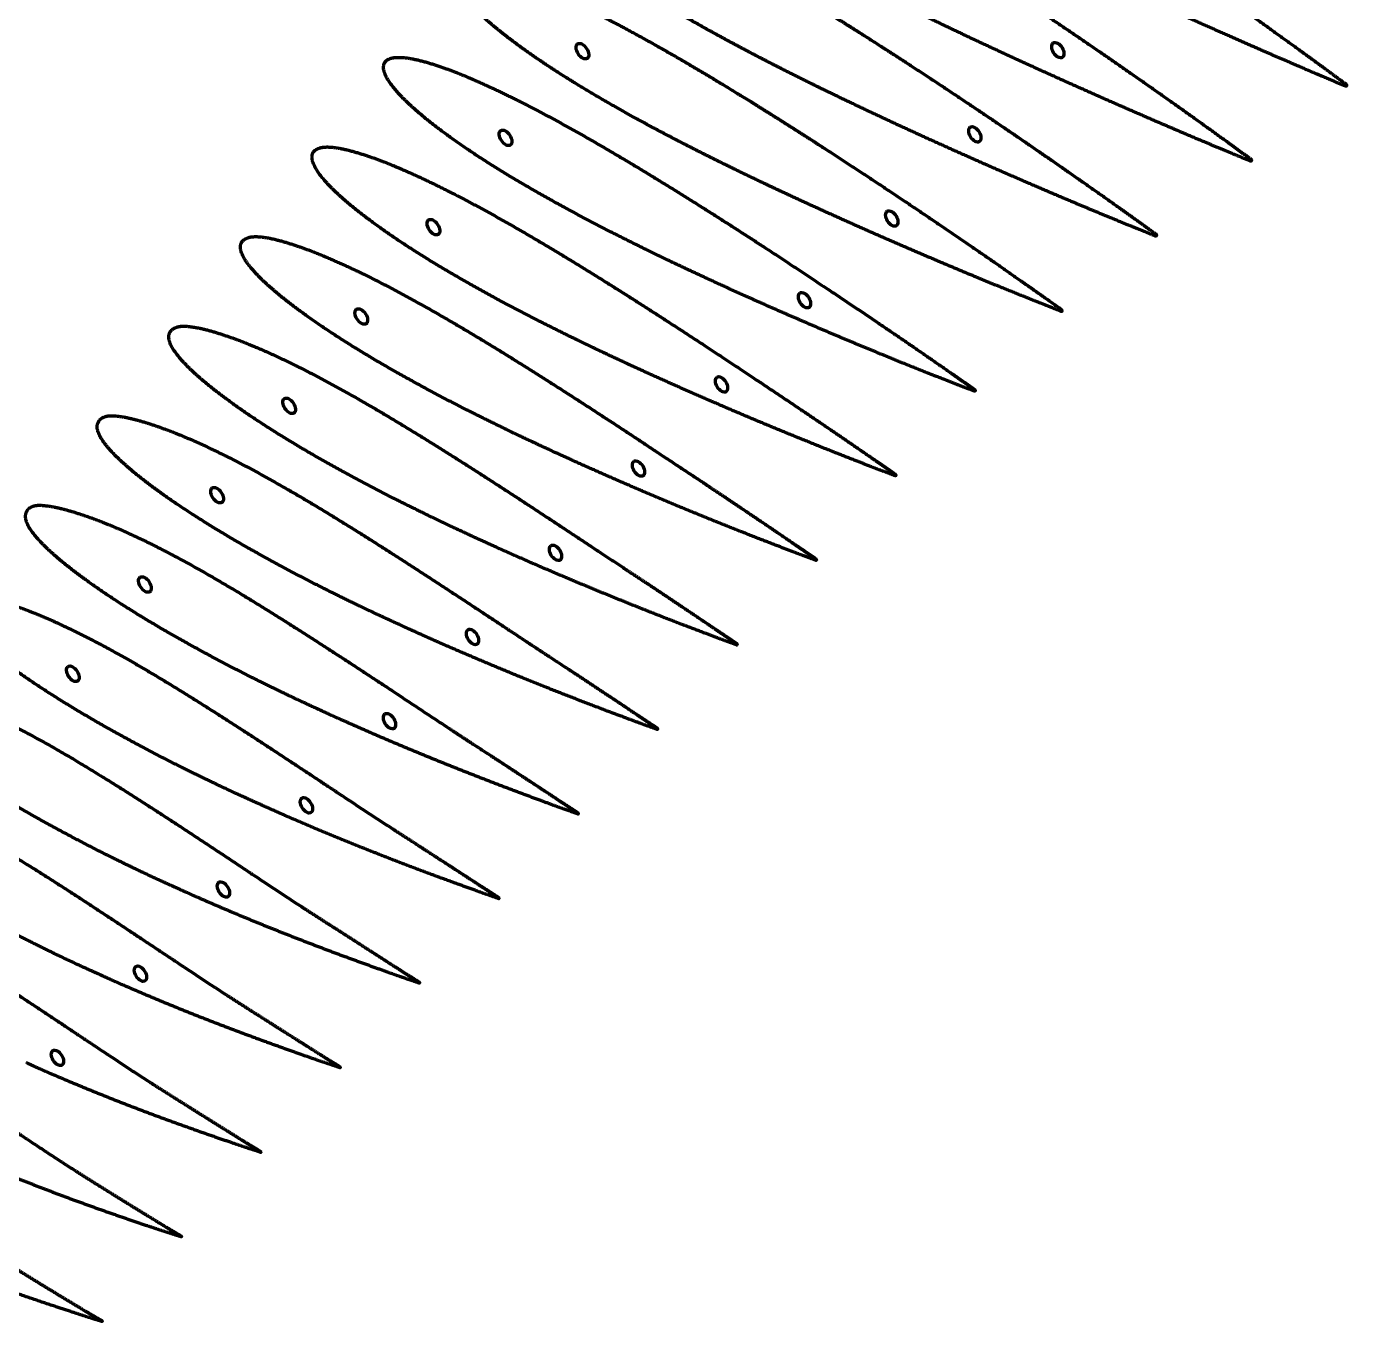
# Model space of a CAD drawing. Header units: millimetres. Extents: x -902 to 2007, y -1152 to 522.
# Drawn here: x -643.5 to -329.9, y -970.8 to -663.1 of the extents above; entities that cross this region are included whole.
import ezdxf

# ---------------------------------------------------------------- set-up
doc = ezdxf.new("R2010")
doc.units = ezdxf.units.MM
doc.layers.add('1', color=7, linetype='Continuous', true_color=0xffffff)

msp = doc.modelspace()

# ---------------------------------------------------------------- linework, layer by layer
at = {"layer": '1', "color": 163, "linetype": 'Continuous', "lineweight": 70}
for centre, major_axis, ratio in [((-511.45, -669.03), (-1.13, 1.73), 0.575129), ((-398.5, -668.78), (-1.07, 1.73), 0.575361), ((-418.22, -688.78), (-1.07, 1.73), 0.575361), ((-529.71, -689.6), (-1.13, 1.73), 0.575129), ((-546.85, -710.81), (-1.13, 1.73), 0.575129), ((-437.94, -708.77), (-1.07, 1.73), 0.575361), ((-458.68, -728.17), (-1.07, 1.73), 0.575361), ((-563.98, -732.03), (-1.13, 1.73), 0.575129), ((-478.4, -748.16), (-1.07, 1.73), 0.575361), ((-581.12, -753.25), (-1.13, 1.73), 0.575129), ((-498.12, -768.16), (-1.07, 1.73), 0.575361), ((-598.25, -774.46), (-1.13, 1.73), 0.575129), ((-517.84, -788.15), (-1.07, 1.73), 0.575361), ((-615.39, -795.68), (-1.13, 1.73), 0.575129), ((-537.56, -808.15), (-1.07, 1.73), 0.575361), ((-632.52, -816.89), (-1.13, 1.73), 0.575129), ((-557.28, -828.14), (-1.07, 1.73), 0.575361), ((-577.01, -848.13), (-1.07, 1.73), 0.575361), ((-596.73, -868.13), (-1.07, 1.73), 0.575361), ((-616.45, -888.12), (-1.07, 1.73), 0.575361), ((-636.17, -908.11), (-1.07, 1.73), 0.575361)]:
    msp.add_ellipse(centre, major_axis=major_axis, ratio=ratio, dxfattribs=at)
for points, knots in [([(-408.93, -622.39), (-409.62, -621.95), (-411.37, -620.84), (-414.15, -619.09), (-417.96, -616.71), (-422.76, -613.76), (-427.87, -610.69), (-432.75, -607.82), (-437.25, -605.24), (-441.43, -602.91), (-445.31, -600.8), (-448.9, -598.91), (-452.31, -597.16), (-455.72, -595.47), (-459.07, -593.87), (-462.31, -592.39), (-465.28, -591.1), (-467.97, -589.99), (-470.41, -589.04), (-472.59, -588.24), (-474.55, -587.56), (-476.45, -586.96), (-478.28, -586.43), (-479.99, -586), (-481.54, -585.66), (-482.93, -585.42), (-484.16, -585.27), (-485.23, -585.19), (-486.16, -585.18), (-486.98, -585.24), (-487.7, -585.35), (-488.3, -585.52), (-488.8, -585.72), (-489.21, -585.97), (-489.55, -586.27), (-489.82, -586.61), (-490, -586.99), (-490.11, -587.4), (-490.16, -587.84), (-490.14, -588.33), (-490.05, -588.85), (-489.89, -589.44), (-489.64, -590.07), (-489.29, -590.8), (-488.82, -591.58), (-488.23, -592.44), (-487.47, -593.42), (-486.54, -594.5), (-485.42, -595.69), (-484.08, -597), (-482.48, -598.48), (-480.63, -600.06), (-478.51, -601.78), (-476.07, -603.65), (-473.34, -605.65), (-470.37, -607.74), (-467.11, -609.93), (-463.52, -612.25), (-459.61, -614.69), (-455.34, -617.26), (-450.62, -620.02), (-445.37, -622.99), (-439.6, -626.16), (-433.35, -629.5), (-426.64, -632.99), (-419.38, -636.68), (-411.45, -640.61), (-402.84, -644.78), (-393.52, -649.19), (-383.76, -653.73), (-373.62, -658.36), (-363.61, -662.86), (-354.35, -666.95), (-346.3, -670.46), (-339.78, -673.26), (-335.22, -675.2), (-332.42, -676.38), (-330.92, -677.01), (-330.32, -677.26), (-330.09, -677.36), (-329.97, -677.34), (-329.89, -677.27), (-329.89, -677.17), (-329.92, -676.96), (-330.42, -676.57), (-331.9, -675.5), (-334.83, -673.31), (-339.11, -670.2), (-344.91, -665.97), (-351.94, -660.93), (-359.55, -655.54), (-367.28, -650.15), (-375.17, -644.7), (-382.92, -639.44), (-390.25, -634.53), (-396.99, -630.08), (-402.14, -626.73), (-405.76, -624.4), (-407.95, -623.01), (-408.93, -622.39)], [0, 0, 0, 0, 0, 0, 0.010512, 0.026769, 0.042736, 0.058392, 0.073746, 0.088741, 0.101614, 0.111691, 0.1225, 0.133233, 0.14376, 0.154067, 0.164153, 0.174021, 0.183199, 0.189625, 0.195739, 0.201949, 0.207979, 0.213805, 0.219415, 0.224748, 0.229221, 0.232812, 0.236242, 0.239533, 0.242616, 0.245081, 0.247162, 0.24915, 0.25102, 0.252632, 0.254104, 0.255396, 0.256681, 0.257913, 0.25899, 0.260285, 0.261572, 0.263053, 0.264622, 0.266537, 0.268789, 0.271344, 0.274371, 0.278065, 0.28246, 0.287406, 0.29311, 0.299745, 0.307072, 0.31552, 0.325063, 0.335178, 0.345395, 0.357158, 0.37034, 0.384819, 0.400485, 0.417697, 0.437412, 0.458757, 0.480601, 0.503219, 0.529011, 0.558838, 0.591012, 0.62358, 0.653223, 0.684959, 0.712819, 0.733589, 0.747707, 0.753687, 0.755333, 0.7561, 0.756627, 0.756982, 0.757235, 0.757501, 0.75782, 0.758109, 0.758949, 0.764738, 0.780366, 0.802798, 0.823972, 0.848071, 0.872725, 0.897121, 0.921206, 0.944888, 0.966665, 0.984922, 1, 1, 1, 1, 1, 1]), ([(-428.83, -642.52), (-428.88, -642.48), (-430.02, -641.77), (-432.33, -640.31), (-435.66, -638.23), (-439.79, -635.69), (-444.77, -632.68), (-449.52, -629.86), (-453.89, -627.33), (-458.12, -624.93), (-462.32, -622.62), (-466.44, -620.42), (-470.4, -618.38), (-474.09, -616.54), (-477.53, -614.9), (-480.7, -613.45), (-483.6, -612.18), (-486.33, -611.05), (-488.92, -610.04), (-491.31, -609.18), (-493.48, -608.46), (-495.44, -607.87), (-497.18, -607.4), (-498.75, -607.04), (-500.17, -606.78), (-501.43, -606.61), (-502.55, -606.52), (-503.51, -606.51), (-504.31, -606.56), (-504.97, -606.67), (-505.55, -606.83), (-506.04, -607.03), (-506.41, -607.26), (-506.73, -607.53), (-506.98, -607.85), (-507.15, -608.21), (-507.26, -608.61), (-507.32, -609.06), (-507.29, -609.56), (-507.19, -610.13), (-506.99, -610.76), (-506.7, -611.45), (-506.3, -612.21), (-505.78, -613.03), (-505.16, -613.89), (-504.37, -614.87), (-503.41, -615.95), (-502.26, -617.14), (-500.89, -618.46), (-499.26, -619.93), (-497.34, -621.54), (-495.14, -623.31), (-492.66, -625.19), (-489.85, -627.22), (-486.69, -629.41), (-483.2, -631.72), (-479.49, -634.08), (-475.54, -636.51), (-471.23, -639.07), (-466.54, -641.76), (-461.4, -644.64), (-455.67, -647.73), (-449.43, -651.02), (-442.69, -654.48), (-435.43, -658.1), (-427.57, -661.93), (-419.01, -666), (-409.75, -670.31), (-399.92, -674.78), (-389.79, -679.31), (-379.89, -683.66), (-371.01, -687.49), (-363.82, -690.53), (-358.58, -692.72), (-355.28, -694.08), (-353.61, -694.78), (-352.96, -695.03), (-352.69, -695.16), (-352.55, -695.17), (-352.44, -695.15), (-352.43, -695.04), (-352.42, -694.93), (-352.52, -694.72), (-353.1, -694.33), (-354.79, -693.07), (-357.98, -690.76), (-362.69, -687.35), (-368.95, -682.87), (-376.48, -677.54), (-384.42, -672.01), (-392.25, -666.62), (-399.99, -661.37), (-407.61, -656.27), (-414.73, -651.57), (-420.34, -647.93), (-424.6, -645.2), (-427.41, -643.42), (-428.71, -642.59), (-428.79, -642.54), (-428.83, -642.52)], [0, 0, 0, 0, 0, 0, 0.00082, 0.017835, 0.037269, 0.052779, 0.066082, 0.07994, 0.093607, 0.107036, 0.12021, 0.133128, 0.145688, 0.156755, 0.166086, 0.175075, 0.183845, 0.19238, 0.200636, 0.207935, 0.213784, 0.219194, 0.224406, 0.229423, 0.234025, 0.237634, 0.240741, 0.243695, 0.246435, 0.248486, 0.250278, 0.252089, 0.253768, 0.255095, 0.25645, 0.25769, 0.258942, 0.260255, 0.261616, 0.263099, 0.264747, 0.266536, 0.26865, 0.271168, 0.273732, 0.276843, 0.280739, 0.285439, 0.290912, 0.296761, 0.30372, 0.311978, 0.320992, 0.330762, 0.34167, 0.354151, 0.367473, 0.379938, 0.393678, 0.409999, 0.428493, 0.44926, 0.470877, 0.492969, 0.517186, 0.544017, 0.574423, 0.607349, 0.640822, 0.674088, 0.705948, 0.73283, 0.749448, 0.756047, 0.758029, 0.758932, 0.759563, 0.759957, 0.760226, 0.760508, 0.760812, 0.761074, 0.761364, 0.762497, 0.769376, 0.78762, 0.810915, 0.835389, 0.86059, 0.887459, 0.912008, 0.933308, 0.956457, 0.979596, 0.998697, 0.999349, 1, 1, 1, 1, 1, 1]), ([(-448.74, -662.64), (-449.48, -662.17), (-451.33, -661.01), (-454.29, -659.17), (-458.31, -656.7), (-463.37, -653.64), (-468.67, -650.5), (-473.66, -647.63), (-478.27, -645.04), (-482.53, -642.72), (-486.43, -640.66), (-490.01, -638.83), (-493.45, -637.13), (-496.81, -635.54), (-500, -634.09), (-502.88, -632.85), (-505.46, -631.81), (-507.75, -630.94), (-509.74, -630.23), (-511.52, -629.65), (-513.23, -629.13), (-514.87, -628.69), (-516.43, -628.32), (-517.87, -628.06), (-519.16, -627.9), (-520.28, -627.83), (-521.21, -627.84), (-521.98, -627.93), (-522.62, -628.07), (-523.14, -628.26), (-523.57, -628.51), (-523.92, -628.8), (-524.17, -629.14), (-524.35, -629.51), (-524.45, -629.95), (-524.48, -630.44), (-524.42, -630.98), (-524.27, -631.59), (-524.02, -632.27), (-523.67, -633), (-523.18, -633.82), (-522.56, -634.72), (-521.82, -635.66), (-520.9, -636.72), (-519.77, -637.92), (-518.47, -639.19), (-516.95, -640.59), (-515.15, -642.13), (-513.18, -643.73), (-510.95, -645.45), (-508.41, -647.32), (-505.52, -649.36), (-502.26, -651.57), (-498.59, -653.94), (-494.61, -656.42), (-490.19, -659.07), (-485.36, -661.86), (-480.22, -664.74), (-474.74, -667.7), (-468.76, -670.84), (-462.33, -674.13), (-455.39, -677.57), (-447.71, -681.29), (-439.2, -685.3), (-430.07, -689.5), (-420.48, -693.81), (-410.6, -698.16), (-400.86, -702.37), (-392.23, -706.01), (-385.33, -708.87), (-380.31, -710.92), (-377.19, -712.17), (-375.8, -712.74), (-375.31, -712.93), (-375.05, -713.03), (-374.95, -712.95), (-374.95, -712.83), (-375, -712.61), (-375.73, -712.1), (-377.9, -710.52), (-381.87, -707.67), (-387.58, -703.6), (-395.04, -698.36), (-403.62, -692.41), (-412.1, -686.63), (-420.21, -681.16), (-428.1, -675.92), (-435.31, -671.21), (-440.83, -667.65), (-444.93, -665.04), (-447.6, -663.35), (-448.74, -662.64)], [0, 0, 0, 0, 0, 0, 0.012138, 0.030409, 0.048312, 0.065808, 0.082889, 0.098888, 0.112004, 0.123844, 0.135401, 0.146697, 0.157727, 0.168494, 0.178971, 0.18799, 0.194215, 0.200363, 0.206363, 0.21216, 0.217744, 0.223112, 0.228269, 0.233012, 0.236995, 0.240263, 0.242865, 0.24533, 0.247619, 0.249555, 0.251288, 0.252684, 0.254156, 0.255502, 0.256821, 0.258279, 0.259811, 0.261332, 0.263135, 0.26523, 0.267647, 0.270622, 0.273986, 0.277342, 0.281988, 0.287529, 0.293103, 0.299929, 0.307479, 0.314843, 0.324278, 0.334982, 0.347404, 0.361126, 0.374993, 0.389446, 0.407139, 0.426316, 0.445261, 0.464486, 0.487372, 0.512422, 0.539992, 0.571323, 0.604389, 0.637504, 0.670337, 0.702754, 0.731983, 0.746784, 0.751452, 0.753343, 0.754349, 0.75484, 0.75512, 0.755474, 0.75579, 0.756046, 0.757144, 0.766933, 0.791861, 0.821506, 0.851093, 0.880597, 0.909267, 0.931981, 0.955899, 0.981321, 1, 1, 1, 1, 1, 1]), ([(-468.64, -682.77), (-469.56, -682.2), (-471.5, -680.99), (-474.44, -679.17), (-478.37, -676.77), (-483.25, -673.84), (-488.14, -670.97), (-492.77, -668.31), (-497.04, -665.92), (-500.96, -663.78), (-504.53, -661.89), (-507.79, -660.2), (-510.88, -658.66), (-513.9, -657.2), (-516.83, -655.84), (-519.65, -654.59), (-522.3, -653.48), (-524.78, -652.5), (-527.08, -651.65), (-529.16, -650.95), (-531.04, -650.38), (-532.72, -649.93), (-534.2, -649.59), (-535.48, -649.36), (-536.6, -649.22), (-537.58, -649.16), (-538.43, -649.16), (-539.17, -649.23), (-539.79, -649.36), (-540.29, -649.53), (-540.7, -649.75), (-541.02, -650), (-541.28, -650.29), (-541.46, -650.62), (-541.57, -651), (-541.63, -651.41), (-541.62, -651.86), (-541.53, -652.39), (-541.37, -652.95), (-541.12, -653.56), (-540.79, -654.22), (-540.35, -654.95), (-539.83, -655.7), (-539.18, -656.55), (-538.37, -657.5), (-537.4, -658.56), (-536.24, -659.72), (-534.92, -660.97), (-533.38, -662.34), (-531.6, -663.83), (-529.6, -665.42), (-527.39, -667.1), (-524.85, -668.95), (-522.02, -670.92), (-518.93, -672.98), (-515.64, -675.1), (-512.16, -677.25), (-508.42, -679.49), (-504.39, -681.83), (-500, -684.3), (-495.15, -686.95), (-489.79, -689.78), (-483.99, -692.76), (-477.78, -695.85), (-471.13, -699.08), (-463.96, -702.48), (-456.26, -706.03), (-448.13, -709.7), (-439.66, -713.44), (-431.1, -717.14), (-422.78, -720.66), (-415.08, -723.86), (-408.61, -726.48), (-403.74, -728.43), (-400.47, -729.72), (-398.62, -730.45), (-397.88, -730.74), (-397.64, -730.82), (-397.53, -730.85), (-397.49, -730.75), (-397.48, -730.71), (-397.49, -730.63), (-397.49, -730.6), (-397.5, -730.57), (-397.5, -730.57), (-397.5, -730.56), (-397.5, -730.56), (-397.5, -730.56), (-397.5, -730.55), (-397.51, -730.55), (-397.51, -730.55), (-397.51, -730.53), (-397.52, -730.51), (-397.53, -730.49), (-397.55, -730.47), (-397.56, -730.45), (-397.57, -730.45), (-397.57, -730.44), (-397.57, -730.44), (-397.58, -730.44), (-397.58, -730.43), (-397.58, -730.43), (-397.59, -730.42), (-397.59, -730.42), (-397.6, -730.42), (-397.6, -730.41), (-397.61, -730.41), (-397.62, -730.4), (-397.66, -730.37), (-397.71, -730.33), (-397.77, -730.29), (-397.83, -730.25), (-397.89, -730.21), (-397.92, -730.19), (-397.96, -730.16), (-398, -730.13), (-398.12, -730.04), (-399.06, -729.37), (-401.39, -727.71), (-405.21, -725.02), (-410.35, -721.4), (-417.05, -716.76), (-424.53, -711.63), (-432.05, -706.55), (-439.51, -701.56), (-447.03, -696.59), (-454.37, -691.82), (-460.08, -688.16), (-464.37, -685.44), (-467.22, -683.66), (-468.64, -682.77)], [0, 0, 0, 0, 0, 0, 0.015504, 0.032888, 0.049936, 0.06661, 0.082893, 0.098412, 0.111273, 0.122317, 0.13305, 0.143551, 0.153816, 0.16385, 0.173642, 0.183134, 0.191633, 0.199122, 0.206372, 0.213196, 0.219062, 0.224282, 0.228674, 0.232467, 0.236059, 0.23945, 0.242343, 0.244802, 0.246882, 0.248695, 0.250384, 0.251855, 0.253252, 0.25448, 0.255745, 0.257062, 0.258423, 0.259837, 0.261402, 0.263082, 0.264988, 0.267379, 0.269862, 0.272512, 0.276047, 0.28039, 0.285503, 0.290956, 0.296294, 0.303264, 0.311483, 0.320081, 0.329244, 0.339793, 0.351744, 0.36443, 0.3763, 0.388573, 0.403559, 0.42047, 0.439316, 0.459194, 0.480169, 0.502671, 0.526597, 0.553048, 0.582149, 0.612131, 0.642258, 0.672157, 0.700382, 0.725389, 0.744792, 0.753764, 0.756193, 0.756984, 0.757364, 0.757586, 0.757835, 0.758176, 0.758409, 0.75842, 0.758432, 0.758443, 0.758454, 0.758465, 0.758477, 0.75848, 0.758486, 0.758496, 0.758505, 0.758514, 0.758688, 0.758765, 0.758775, 0.758785, 0.758795, 0.758805, 0.758821, 0.758837, 0.758853, 0.758869, 0.758885, 0.758901, 0.758917, 0.758933, 0.758948, 0.758986, 0.759037, 0.759686, 0.759786, 0.759887, 0.759988, 0.760089, 0.76019, 0.76043, 0.760671, 0.76209, 0.776045, 0.799886, 0.825301, 0.848219, 0.87584, 0.903143, 0.927513, 0.951753, 0.975843, 1, 1, 1, 1, 1, 1]), ([(-489.02, -719.65), (-491.38, -718.53), (-496.73, -715.96), (-505.05, -711.85), (-514.88, -706.74), (-526.23, -700.35), (-536.36, -694.06), (-544.2, -688.6), (-549.49, -684.48), (-553.59, -680.81), (-556.31, -677.85), (-557.86, -675.67), (-558.59, -674.01), (-558.76, -672.72), (-558.54, -671.65), (-557.71, -670.84), (-556.08, -670.38), (-553.18, -670.47), (-548.92, -671.4), (-544.93, -672.7), (-541.43, -674.05), (-538.67, -675.2), (-537.17, -675.85)], [0, 0, 0, 0, 0, 0, 0.123364, 0.280019, 0.434624, 0.512975, 0.591291, 0.651071, 0.690286, 0.714296, 0.734023, 0.745229, 0.749313, 0.755106, 0.768058, 0.787723, 0.815253, 0.854527, 0.921362, 1, 1, 1, 1, 1, 1]), ([(-537.17, -675.85), (-532.74, -677.77), (-524.46, -681.73), (-505.31, -692), (-486.14, -703.86), (-467.03, -716.25), (-452.38, -725.99), (-441.56, -733.32)], [0, 0, 0, 0, 0, 0, 0.233258, 0.433162, 1, 1, 1, 1, 1, 1]), ([(-506.19, -740.72), (-508.56, -739.61), (-513.95, -737.03), (-522.26, -732.94), (-532.1, -727.83), (-543.45, -721.44), (-553.52, -715.18), (-561.29, -709.78), (-566.6, -705.66), (-570.69, -702.01), (-573.3, -699.18), (-574.79, -697.1), (-575.47, -695.61), (-575.68, -694.67), (-575.73, -693.93), (-575.54, -693.02), (-574.77, -692.27), (-573.29, -691.69), (-570.49, -691.72), (-566.31, -692.6), (-562.4, -693.84), (-558.89, -695.16), (-556.11, -696.3), (-554.6, -696.95)], [0, 0, 0, 0, 0, 0, 0.125167, 0.283586, 0.437022, 0.516253, 0.595448, 0.653202, 0.692831, 0.719494, 0.737629, 0.7442, 0.747677, 0.75262, 0.75771, 0.770219, 0.790186, 0.813105, 0.853052, 0.920099, 1, 1, 1, 1, 1, 1]), ([(-554.6, -696.95), (-550.21, -698.82), (-541.39, -703.02), (-522.42, -713.3), (-503.43, -725.12), (-484.51, -737.48), (-470, -747.13), (-459.92, -753.9)], [0, 0, 0, 0, 0, 0, 0.233255, 0.466489, 1, 1, 1, 1, 1, 1]), ([(-523.36, -761.8), (-525.65, -760.73), (-530.85, -758.26), (-538.98, -754.27), (-548.6, -749.3), (-559.7, -743.09), (-569.83, -736.86), (-577.73, -731.44), (-583.16, -727.3), (-587.41, -723.59), (-590.22, -720.59), (-591.71, -718.56), (-592.43, -717.08), (-592.67, -716.11), (-592.74, -715.35), (-592.57, -714.42), (-591.82, -713.64), (-590.39, -712.97), (-587.59, -713.01), (-583.49, -713.84), (-579.64, -715.06), (-576.21, -716.33), (-573.49, -717.43), (-572.03, -718.05)], [0, 0, 0, 0, 0, 0, 0.12127, 0.275788, 0.430185, 0.508431, 0.585681, 0.655651, 0.694403, 0.719849, 0.739237, 0.746055, 0.749414, 0.75473, 0.75921, 0.772709, 0.792189, 0.816115, 0.855065, 0.922081, 1, 1, 1, 1, 1, 1]), ([(-572.03, -718.05), (-562.72, -721.98), (-548.29, -729.58), (-529.52, -740.8), (-510.74, -752.93), (-492.02, -765.35), (-482.65, -771.58), (-478.27, -774.49)], [0, 0, 0, 0, 0, 0, 0.499816, 0.766576, 1, 1, 1, 1, 1, 1]), ([(-424.11, -745.31), (-423.32, -745.86), (-422.29, -746.58), (-421.13, -747.39), (-419.98, -748.2), (-418.8, -749.03), (-418.4, -749.31), (-418.23, -749.42), (-418.17, -749.52), (-418.16, -749.62), (-418.16, -749.67), (-418.16, -749.78), (-418.24, -749.83), (-418.61, -749.67), (-419.62, -749.29), (-421.67, -748.49), (-424.9, -747.25), (-429.28, -745.52), (-434.69, -743.36), (-440.8, -740.87), (-447.25, -738.21), (-453.74, -735.47), (-460.21, -732.69), (-466.52, -729.94), (-472.58, -727.24), (-478.27, -724.67), (-482.68, -722.63), (-485.93, -721.11), (-488.04, -720.12), (-489.02, -719.65)], [0, 0, 0, 0, 0, 0, 0.050673, 0.06773, 0.073491, 0.075598, 0.076347, 0.076941, 0.077726, 0.078805, 0.079863, 0.080616, 0.081627, 0.085079, 0.102159, 0.14683, 0.213345, 0.292825, 0.369876, 0.455105, 0.544128, 0.632115, 0.714192, 0.790112, 0.863928, 0.936625, 1, 1, 1, 1, 1, 1]), ([(-540.53, -782.87), (-542.88, -781.78), (-548.2, -779.27), (-556.41, -775.25), (-566.13, -770.22), (-577.35, -763.93), (-587.46, -757.69), (-595.3, -752.29), (-600.63, -748.19), (-604.76, -744.55), (-607.41, -741.68), (-608.82, -739.71), (-609.47, -738.34), (-609.69, -737.42), (-609.75, -736.68), (-609.58, -735.77), (-608.9, -735.02), (-607.61, -734.26), (-604.91, -734.27), (-600.9, -735.02), (-597.11, -736.2), (-593.69, -737.44), (-590.95, -738.53), (-589.46, -739.15)], [0, 0, 0, 0, 0, 0, 0.125239, 0.283749, 0.437274, 0.516538, 0.595789, 0.661891, 0.701493, 0.72414, 0.742276, 0.748814, 0.752283, 0.757198, 0.762275, 0.774738, 0.794627, 0.814547, 0.853215, 0.920194, 1, 1, 1, 1, 1, 1]), ([(-589.46, -739.15), (-578.4, -743.76), (-564.09, -751.55), (-545.52, -762.89), (-526.93, -774.99), (-508.39, -787.31), (-500.96, -792.22), (-496.63, -795.07)], [0, 0, 0, 0, 0, 0, 0.599842, 0.766572, 1, 1, 1, 1, 1, 1]), ([(-442.85, -765.54), (-442.29, -765.92), (-441.26, -766.64), (-440.13, -767.42), (-439, -768.21), (-437.83, -769), (-437.23, -769.43), (-437.09, -769.51), (-437.03, -769.61), (-437.02, -769.68), (-437.01, -769.76), (-437.02, -769.81), (-437.02, -769.88), (-437.09, -769.91), (-437.34, -769.8), (-438.09, -769.52), (-439.73, -768.89), (-442.37, -767.89), (-445.85, -766.54), (-450.05, -764.9), (-454.77, -763.02), (-459.67, -761.04), (-464.6, -759.03), (-469.56, -756.97), (-474.45, -754.91), (-479.19, -752.88), (-483.76, -750.9), (-488.2, -748.95), (-492.62, -746.98), (-497.12, -744.94), (-500.74, -743.28), (-503.45, -742.01), (-505.27, -741.16), (-506.19, -740.72)], [0, 0, 0, 0, 0, 0, 0.036278, 0.068121, 0.072671, 0.074533, 0.075328, 0.075974, 0.07666, 0.077458, 0.078323, 0.07908, 0.079659, 0.080415, 0.083027, 0.094554, 0.129252, 0.189686, 0.256992, 0.31522, 0.375361, 0.444659, 0.516494, 0.585433, 0.645488, 0.701002, 0.76008, 0.820302, 0.879995, 0.938847, 1, 1, 1, 1, 1, 1]), ([(-557.7, -803.94), (-559.96, -802.9), (-565.11, -800.49), (-573.16, -796.57), (-582.69, -791.66), (-593.69, -785.53), (-603.71, -779.4), (-611.55, -774.08), (-617, -769.98), (-621.3, -766.29), (-624.17, -763.29), (-625.74, -761.22), (-626.48, -759.7), (-626.69, -758.81), (-626.73, -758.36), (-626.73, -757.79), (-626.51, -757.01), (-625.91, -756.27), (-624.67, -755.51), (-621.97, -755.57), (-618.07, -756.27), (-614.33, -757.43), (-611, -758.61), (-608.32, -759.66), (-606.89, -760.24)], [0, 0, 0, 0, 0, 0, 0.121531, 0.276388, 0.431158, 0.509557, 0.587001, 0.657114, 0.695935, 0.725654, 0.745076, 0.751843, 0.755175, 0.758383, 0.762546, 0.764897, 0.778303, 0.797645, 0.817245, 0.855954, 0.92256, 1, 1, 1, 1, 1, 1]), ([(-606.89, -760.24), (-594.67, -765.28), (-580.25, -773.31), (-561.87, -784.79), (-543.48, -796.81), (-525.12, -809.02), (-519.05, -813.01), (-514.99, -815.66)], [0, 0, 0, 0, 0, 0, 0.67, 0.7789, 1, 1, 1, 1, 1, 1]), ([(-461.59, -785.76), (-460.91, -786.23), (-459.86, -786.95), (-458.75, -787.71), (-457.62, -788.47), (-456.48, -789.26), (-456.01, -789.58), (-455.89, -789.68), (-455.87, -789.82), (-455.87, -789.86), (-455.86, -789.97), (-455.94, -790), (-456.22, -789.87), (-456.94, -789.61), (-458.45, -789.03), (-460.96, -788.09), (-464.48, -786.75), (-468.82, -785.08), (-473.81, -783.11), (-479.18, -780.97), (-484.58, -778.78), (-489.82, -776.61), (-494.95, -774.46), (-499.92, -772.33), (-504.72, -770.25), (-509.42, -768.18), (-514.09, -766.08), (-517.87, -764.36), (-520.67, -763.06), (-522.5, -762.2), (-523.36, -761.8)], [0, 0, 0, 0, 0, 0, 0.04723, 0.072982, 0.07653, 0.07822, 0.079173, 0.080106, 0.081093, 0.081953, 0.082706, 0.083662, 0.086827, 0.099184, 0.132171, 0.185353, 0.255742, 0.326405, 0.395712, 0.472641, 0.550977, 0.623453, 0.683146, 0.744202, 0.810424, 0.876525, 0.941827, 1, 1, 1, 1, 1, 1]), ([(-574.87, -825.01), (-577.08, -824), (-582.12, -821.66), (-590, -817.84), (-599.7, -812.86), (-610.83, -806.67), (-620.93, -800.51), (-628.87, -795.12), (-634.43, -790.9), (-638.48, -787.4), (-641.14, -784.64), (-642.64, -782.7), (-643.36, -781.33), (-643.63, -780.49), (-643.72, -780.03), (-643.79, -779.4), (-643.66, -778.55), (-643.13, -777.66), (-641.94, -776.78), (-639.24, -776.82), (-635.39, -777.47), (-631.67, -778.61), (-628.38, -779.75), (-625.73, -780.78), (-624.32, -781.34)], [0, 0, 0, 0, 0, 0, 0.119402, 0.27208, 0.424633, 0.521512, 0.597841, 0.661429, 0.699766, 0.726726, 0.745343, 0.75106, 0.755017, 0.757383, 0.761498, 0.76469, 0.778694, 0.797934, 0.81807, 0.856412, 0.923281, 1, 1, 1, 1, 1, 1]), ([(-624.32, -781.34), (-618.31, -783.79), (-606.11, -789.65), (-591.89, -798.05), (-573.68, -809.65), (-555.5, -821.67), (-543.38, -829.72), (-537.37, -833.64), (-533.35, -836.25)], [0, 0, 0, 0, 0, 0, 0.333077, 0.67, 0.7789, 1, 1, 1, 1, 1, 1]), ([(-480.34, -805.99), (-479.75, -806.38), (-478.8, -807.03), (-477.72, -807.75), (-476.63, -808.5), (-475.51, -809.24), (-474.97, -809.61), (-474.79, -809.72), (-474.73, -809.84), (-474.72, -809.92), (-474.71, -809.99), (-474.74, -810.1), (-474.93, -810.01), (-475.45, -809.82), (-476.67, -809.36), (-478.88, -808.55), (-482.18, -807.31), (-486.56, -805.65), (-491.87, -803.6), (-497.74, -801.29), (-503.76, -798.86), (-509.77, -796.4), (-515.66, -793.93), (-521.33, -791.51), (-526.78, -789.13), (-531.69, -786.94), (-535.5, -785.2), (-538.23, -783.94), (-539.91, -783.16), (-540.53, -782.87)], [0, 0, 0, 0, 0, 0, 0.040544, 0.066733, 0.074141, 0.076606, 0.077404, 0.078091, 0.078967, 0.079993, 0.080884, 0.08192, 0.08422, 0.091572, 0.116909, 0.165915, 0.237721, 0.315348, 0.399054, 0.488497, 0.577097, 0.658702, 0.735042, 0.809999, 0.883884, 0.956846, 1, 1, 1, 1, 1, 1]), ([(-592.04, -846.09), (-594.2, -845.11), (-599.14, -842.82), (-606.88, -839.09), (-616.45, -834.19), (-627.44, -828.11), (-637.46, -822.03), (-645.38, -816.72), (-650.99, -812.52), (-655.08, -809.06), (-657.8, -806.34), (-659.33, -804.47), (-660.15, -803.12), (-660.5, -802.29), (-660.67, -801.77), (-660.77, -801.27), (-660.82, -800.64), (-660.67, -799.83), (-660.22, -798.88), (-659.06, -798.05), (-656.45, -798.08), (-652.66, -798.68), (-648.98, -799.8), (-645.75, -800.9), (-643.13, -801.89), (-641.75, -802.44)], [0, 0, 0, 0, 0, 0, 0.1175, 0.268292, 0.418954, 0.517816, 0.59322, 0.658747, 0.696593, 0.725143, 0.744115, 0.749279, 0.752215, 0.756205, 0.759804, 0.76572, 0.770489, 0.780171, 0.799116, 0.819734, 0.857554, 0.924345, 1, 1, 1, 1, 1, 1]), ([(-641.75, -802.44), (-635.21, -805.07), (-621.99, -811.47), (-603.92, -822.51), (-585.91, -834.19), (-567.93, -846.33), (-556.51, -853.75), (-551.71, -856.83)], [0, 0, 0, 0, 0, 0, 0.366387, 0.733209, 1, 1, 1, 1, 1, 1]), ([(-499.08, -826.22), (-498.48, -826.61), (-497.48, -827.29), (-496.43, -827.99), (-495.38, -828.68), (-494.32, -829.38), (-493.85, -829.69), (-493.79, -829.73), (-493.76, -829.76), (-493.72, -829.78), (-493.66, -829.83), (-493.61, -829.86), (-493.57, -829.99), (-493.58, -830.03), (-493.56, -830.15), (-493.67, -830.15), (-494.11, -829.96), (-495.35, -829.53), (-497.58, -828.7), (-500.72, -827.55), (-504.87, -825.99), (-509.82, -824.12), (-514.95, -822.13), (-520.04, -820.12), (-525.17, -818.06), (-530.19, -816), (-535.04, -813.97), (-539.83, -811.94), (-544.6, -809.87), (-549.13, -807.86), (-552.69, -806.25), (-555.3, -805.05), (-556.97, -804.28), (-557.7, -803.94)], [0, 0, 0, 0, 0, 0, 0.041956, 0.070997, 0.07383, 0.074222, 0.074614, 0.075005, 0.075173, 0.076073, 0.077465, 0.078229, 0.079131, 0.079951, 0.080696, 0.081915, 0.086871, 0.110225, 0.169546, 0.241428, 0.308437, 0.386073, 0.466225, 0.538522, 0.607041, 0.676577, 0.745658, 0.813919, 0.881353, 0.948071, 1, 1, 1, 1, 1, 1]), ([(-609.21, -867.16), (-611.29, -866.22), (-616.06, -864.04), (-623.53, -860.45), (-632.91, -855.68), (-643.65, -849.77), (-653.66, -843.76), (-661.7, -838.45), (-667.59, -834.12), (-671.88, -830.56), (-674.81, -827.67), (-676.4, -825.73), (-677.21, -824.37), (-677.53, -823.6), (-677.69, -823.14), (-677.86, -822.4), (-677.87, -821.51), (-677.62, -820.77), (-677.11, -819.88), (-675.79, -819.34), (-673.4, -819.36), (-669.84, -819.95), (-666.26, -820.99), (-663.07, -822.06), (-660.52, -823.02), (-659.18, -823.54)], [0, 0, 0, 0, 0, 0, 0.113542, 0.260363, 0.407058, 0.509772, 0.583215, 0.656508, 0.697746, 0.729224, 0.747776, 0.751131, 0.754427, 0.757704, 0.761672, 0.766994, 0.782481, 0.794893, 0.801006, 0.822692, 0.859481, 0.926289, 1, 1, 1, 1, 1, 1]), ([(-659.18, -823.54), (-652.71, -826.1), (-639.63, -832.38), (-624.72, -841.57), (-606.9, -853.12), (-589.09, -865.06), (-577.8, -872.48), (-573.04, -875.53), (-570.06, -877.42)], [0, 0, 0, 0, 0, 0, 0.366369, 0.733202, 0.83325, 1, 1, 1, 1, 1, 1]), ([(-517.82, -846.44), (-517.37, -846.74), (-516.53, -847.3), (-515.57, -847.93), (-514.54, -848.61), (-513.48, -849.29), (-512.86, -849.7), (-512.63, -849.85), (-512.49, -849.94), (-512.44, -850.04), (-512.43, -850.11), (-512.43, -850.15), (-512.42, -850.23), (-512.48, -850.25), (-512.64, -850.17), (-513.01, -850.05), (-513.81, -849.75), (-515.31, -849.22), (-517.64, -848.37), (-520.77, -847.24), (-524.55, -845.83), (-528.72, -844.27), (-532.93, -842.66), (-536.94, -841.11), (-540.77, -839.6), (-544.46, -838.12), (-548.05, -836.67), (-551.63, -835.19), (-555.25, -833.68), (-558.88, -832.14), (-562.49, -830.58), (-566.07, -829), (-569.26, -827.58), (-571.73, -826.46), (-573.49, -825.65), (-574.53, -825.17), (-574.87, -825.01)], [0, 0, 0, 0, 0, 0, 0.032967, 0.061516, 0.069997, 0.075423, 0.0773, 0.078189, 0.078932, 0.079664, 0.080418, 0.08113, 0.081783, 0.082744, 0.084926, 0.091557, 0.108392, 0.141121, 0.193645, 0.257468, 0.323071, 0.387636, 0.449243, 0.503651, 0.55319, 0.605304, 0.659207, 0.713017, 0.766408, 0.819305, 0.871738, 0.923845, 0.97528, 1, 1, 1, 1, 1, 1]), ([(-626.38, -888.23), (-627.94, -887.54), (-631.67, -885.85), (-637.57, -883.07), (-645.66, -879.06), (-655.07, -874.07), (-664.02, -868.99), (-671.25, -864.56), (-676.91, -860.85), (-681.23, -857.83), (-684.77, -855.18), (-687.62, -852.88), (-690.23, -850.56), (-692.36, -848.35), (-693.68, -846.68), (-694.41, -845.39), (-694.78, -844.36), (-694.95, -843.36), (-694.89, -842.57), (-694.67, -841.82), (-694.13, -841.06), (-693.02, -840.65), (-691.52, -840.6), (-689.06, -840.83), (-686.22, -841.46), (-683.07, -842.35), (-680.41, -843.24), (-678.29, -844), (-677.21, -844.41), (-676.61, -844.64)], [0, 0, 0, 0, 0, 0, 0.085644, 0.204581, 0.323489, 0.442303, 0.513638, 0.573176, 0.599371, 0.632721, 0.679112, 0.708902, 0.731497, 0.746459, 0.757556, 0.762075, 0.765066, 0.774664, 0.789628, 0.79563, 0.804613, 0.822518, 0.852241, 0.882023, 0.940412, 0.966631, 1, 1, 1, 1, 1, 1]), ([(-676.61, -844.64), (-670.22, -847.13), (-657.26, -853.3), (-642.5, -862.48), (-624.88, -873.97), (-607.25, -885.84), (-596.08, -893.16), (-591.37, -896.16), (-588.42, -898.01)], [0, 0, 0, 0, 0, 0, 0.366351, 0.733196, 0.833245, 1, 1, 1, 1, 1, 1]), ([(-536.57, -866.67), (-536.13, -866.95), (-535.2, -867.56), (-534.19, -868.23), (-533.13, -868.86), (-532.08, -869.59), (-531.43, -869.96), (-531.28, -870.12), (-531.28, -870.23), (-531.27, -870.34), (-531.45, -870.28), (-532.1, -870.04), (-533.82, -869.44), (-536.6, -868.45), (-540.48, -867.06), (-545.46, -865.24), (-551, -863.17), (-556.37, -861.11), (-561.68, -859.03), (-566.91, -856.94), (-571.96, -854.87), (-576.97, -852.76), (-582.03, -850.58), (-586.08, -848.79), (-589.09, -847.43), (-591.07, -846.53), (-592.04, -846.09)], [0, 0, 0, 0, 0, 0, 0.03314, 0.071085, 0.078163, 0.079972, 0.081091, 0.082131, 0.083019, 0.083919, 0.085853, 0.093555, 0.131987, 0.213457, 0.294854, 0.380233, 0.471326, 0.550865, 0.619308, 0.69605, 0.774218, 0.851469, 0.927925, 1, 1, 1, 1, 1, 1]), ([(-694.04, -865.74), (-687.72, -868.17), (-674.9, -874.21), (-660.29, -883.4), (-642.86, -894.81), (-625.42, -906.61), (-614.36, -913.84), (-609.69, -916.78), (-606.78, -918.59)], [0, 0, 0, 0, 0, 0, 0.366336, 0.73319, 0.833241, 1, 1, 1, 1, 1, 1]), ([(-555.31, -886.89), (-555.14, -887), (-554.56, -887.37), (-553.69, -887.94), (-552.7, -888.57), (-551.69, -889.2), (-550.82, -889.75), (-550.36, -890.04), (-550.18, -890.15), (-550.14, -890.27), (-550.13, -890.32), (-550.13, -890.37), (-550.14, -890.42), (-550.23, -890.39), (-550.46, -890.31), (-551.05, -890.09), (-552.25, -889.69), (-554.23, -889), (-556.99, -888.03), (-560.4, -886.82), (-564.22, -885.44), (-568.18, -883.99), (-572.07, -882.54), (-575.81, -881.11), (-579.42, -879.72), (-582.9, -878.35), (-586.29, -877), (-589.61, -875.65), (-592.9, -874.28), (-596.18, -872.91), (-599.43, -871.51), (-602.69, -870.09), (-605.29, -868.93), (-607.24, -868.05), (-608.55, -867.46), (-609.21, -867.16)], [0, 0, 0, 0, 0, 0, 0.012982, 0.044337, 0.068112, 0.07562, 0.078475, 0.079605, 0.080344, 0.08102, 0.081619, 0.082123, 0.082648, 0.083746, 0.087424, 0.099492, 0.128328, 0.176664, 0.238314, 0.303111, 0.365884, 0.426569, 0.485639, 0.541457, 0.594254, 0.645916, 0.697321, 0.748373, 0.799083, 0.849398, 0.899505, 0.949034, 1, 1, 1, 1, 1, 1]), ([(-711.47, -886.84), (-704.65, -889.42), (-691.95, -895.45), (-676.92, -905.09), (-659.69, -916.42), (-642.42, -928.17), (-632.06, -934.88), (-627.45, -937.76), (-625.14, -939.18)], [0, 0, 0, 0, 0, 0, 0.399889, 0.733259, 0.866619, 1, 1, 1, 1, 1, 1]), ([(-574.05, -907.12), (-573.65, -907.37), (-572.85, -907.88), (-571.93, -908.46), (-570.95, -909.08), (-569.95, -909.68), (-569.33, -910.07), (-569.11, -910.19), (-569.01, -910.3), (-568.99, -910.39), (-568.98, -910.44), (-568.99, -910.51), (-569.1, -910.46), (-569.39, -910.37), (-570.22, -910.08), (-571.86, -909.53), (-574.4, -908.66), (-577.74, -907.51), (-581.71, -906.1), (-585.99, -904.57), (-590.25, -903.01), (-594.4, -901.46), (-598.45, -899.92), (-602.39, -898.38), (-606.22, -896.85), (-609.97, -895.33), (-613.64, -893.8), (-617.27, -892.26), (-620.55, -890.84), (-623.09, -889.71), (-624.91, -888.9), (-626, -888.4), (-626.38, -888.23)], [0, 0, 0, 0, 0, 0, 0.031401, 0.063191, 0.072742, 0.077138, 0.078716, 0.079709, 0.080537, 0.081328, 0.081826, 0.082421, 0.083915, 0.088378, 0.105249, 0.148207, 0.214953, 0.288143, 0.357414, 0.424733, 0.49138, 0.557247, 0.620768, 0.680933, 0.739573, 0.797869, 0.855724, 0.913208, 0.970211, 1, 1, 1, 1, 1, 1]), ([(-728.9, -907.94), (-722.16, -910.44), (-709.6, -916.36), (-694.72, -926.01), (-677.68, -937.25), (-660.6, -948.93), (-650.35, -955.55), (-645.78, -958.38), (-643.5, -959.76)], [0, 0, 0, 0, 0, 0, 0.399741, 0.733191, 0.866576, 1, 1, 1, 1, 1, 1]), ([(-592.8, -927.35), (-592.56, -927.5), (-591.9, -927.9), (-591.05, -928.44), (-590.1, -929.02), (-589.13, -929.6), (-588.38, -930.05), (-588.05, -930.26), (-587.9, -930.34), (-587.86, -930.44), (-587.85, -930.48), (-587.83, -930.55), (-587.85, -930.6), (-588, -930.53), (-588.49, -930.37), (-589.68, -929.97), (-591.76, -929.29), (-594.74, -928.28), (-598.51, -927), (-602.78, -925.51), (-607.16, -923.95), (-611.42, -922.4), (-615.5, -920.88), (-619.44, -919.37), (-623.27, -917.87), (-627, -916.38), (-630.69, -914.87), (-634.36, -913.33), (-637.66, -911.91), (-640.23, -910.79), (-642.06, -909.97), (-643.17, -909.47), (-643.55, -909.3)], [0, 0, 0, 0, 0, 0, 0.019459, 0.053362, 0.069746, 0.076948, 0.07905, 0.079968, 0.080675, 0.081392, 0.082072, 0.082612, 0.083252, 0.085166, 0.093395, 0.122548, 0.180847, 0.256274, 0.332538, 0.405123, 0.475759, 0.543405, 0.60714, 0.668773, 0.729719, 0.790199, 0.85023, 0.909867, 0.969066, 1, 1, 1, 1, 1, 1]), ([(-611.54, -947.57), (-611.33, -947.7), (-610.75, -948.05), (-609.96, -948.54), (-609.04, -949.09), (-608.1, -949.66), (-607.35, -950.09), (-606.96, -950.33), (-606.78, -950.43), (-606.72, -950.51), (-606.7, -950.57), (-606.69, -950.6), (-606.68, -950.67), (-606.73, -950.66), (-606.95, -950.58), (-607.64, -950.37), (-609.14, -949.88), (-611.51, -949.11), (-614.71, -948.05), (-618.53, -946.77), (-622.65, -945.36), (-626.71, -943.93), (-630.62, -942.53), (-634.34, -941.16), (-637.89, -939.81), (-641.35, -938.48), (-644.73, -937.15), (-648.05, -935.8), (-651.4, -934.42), (-654.61, -933.06), (-657.16, -931.95), (-659.03, -931.13), (-660.21, -930.6), (-660.72, -930.37)], [0, 0, 0, 0, 0, 0, 0.017774, 0.048518, 0.067572, 0.077058, 0.079801, 0.080858, 0.0816, 0.082295, 0.082963, 0.08343, 0.083756, 0.084421, 0.0874, 0.10116, 0.142612, 0.21179, 0.287749, 0.359834, 0.427556, 0.493031, 0.557548, 0.619661, 0.675617, 0.72899, 0.785523, 0.843164, 0.900592, 0.957636, 1, 1, 1, 1, 1, 1]), ([(-630.28, -967.8), (-629.89, -968.04), (-629.07, -968.53), (-628.15, -969.08), (-627.22, -969.6), (-626.27, -970.17), (-625.72, -970.47), (-625.58, -970.58), (-625.56, -970.66), (-625.52, -970.77), (-625.8, -970.68), (-626.88, -970.34), (-629.09, -969.64), (-632.26, -968.63), (-636.45, -967.26), (-641.45, -965.59), (-646.49, -963.85), (-651.24, -962.16), (-655.93, -960.43), (-660.52, -958.68), (-664.99, -956.91), (-669.34, -955.13), (-672.87, -953.64), (-675.47, -952.51), (-677.14, -951.78), (-677.89, -951.45)], [0, 0, 0, 0, 0, 0, 0.034946, 0.072539, 0.080216, 0.082096, 0.083001, 0.08396, 0.084782, 0.085216, 0.087188, 0.107237, 0.179954, 0.278339, 0.364778, 0.455931, 0.546454, 0.62191, 0.693835, 0.774595, 0.855516, 0.935853, 1, 1, 1, 1, 1, 1])]:
    msp.add_open_spline(points, degree=5, knots=knots, dxfattribs=at)
for points in [[(-441.56, -733.32), (-438.06, -735.68), (-434.57, -738.07), (-431.08, -740.46), (-427.59, -742.88), (-424.11, -745.31)], [(-459.92, -753.9), (-456.5, -756.2), (-453.09, -758.52), (-449.67, -760.84), (-446.26, -763.18), (-442.85, -765.54)], [(-478.27, -774.49), (-474.94, -776.72), (-471.6, -778.97), (-468.26, -781.22), (-464.93, -783.48), (-461.59, -785.76)], [(-496.63, -795.07), (-493.37, -797.24), (-490.11, -799.42), (-486.85, -801.59), (-483.59, -803.79), (-480.34, -805.99)], [(-514.99, -815.66), (-511.81, -817.76), (-508.62, -819.87), (-505.44, -821.97), (-502.26, -824.09), (-499.08, -826.22)], [(-533.35, -836.25), (-530.24, -838.28), (-527.14, -840.32), (-524.03, -842.35), (-520.93, -844.39), (-517.82, -846.44)], [(-551.71, -856.83), (-548.68, -858.8), (-545.65, -860.77), (-542.62, -862.73), (-539.59, -864.7), (-536.57, -866.67)], [(-570.06, -877.42), (-567.11, -879.32), (-564.16, -881.22), (-561.21, -883.1), (-558.26, -885), (-555.31, -886.89)], [(-588.42, -898.01), (-585.55, -899.84), (-582.68, -901.67), (-579.8, -903.48), (-576.93, -905.3), (-574.05, -907.12)], [(-606.78, -918.59), (-603.98, -920.36), (-601.19, -922.12), (-598.39, -923.86), (-595.59, -925.61), (-592.8, -927.35)], [(-625.14, -939.18), (-622.42, -940.88), (-619.7, -942.57), (-616.98, -944.24), (-614.26, -945.91), (-611.54, -947.57)], [(-643.5, -959.76), (-640.85, -961.4), (-638.21, -963.02), (-635.57, -964.61), (-632.93, -966.21), (-630.28, -967.8)]]:
    msp.add_open_spline(points, degree=5, dxfattribs=at)

doc.saveas('drawing.dxf')
